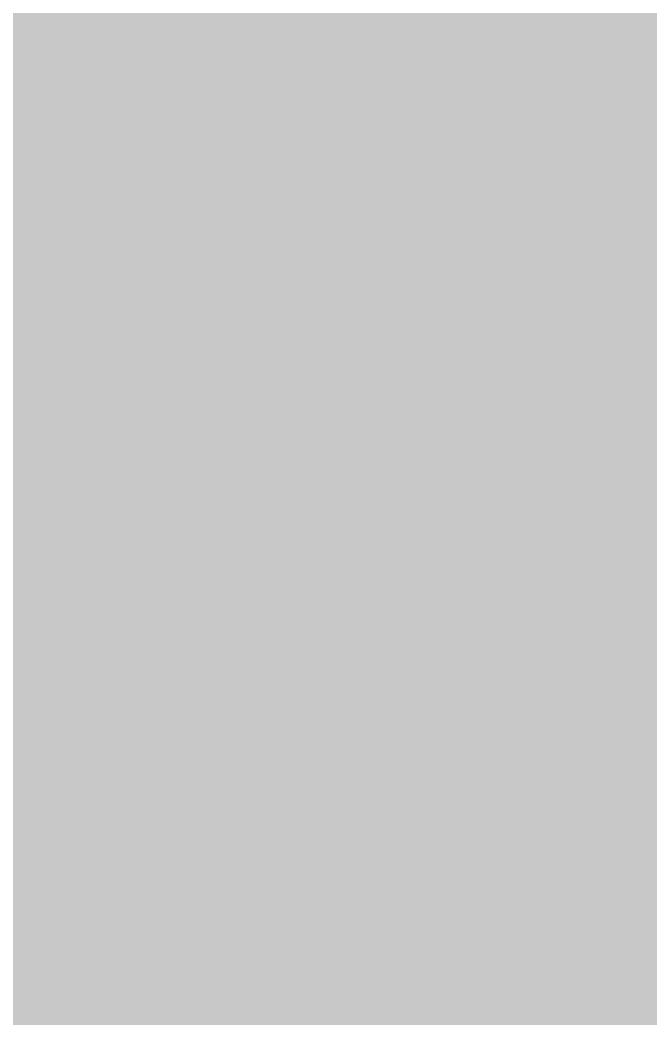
# Model space of a CAD drawing. Header units: millimetres. Extents: x 54605 to 109624, y -2609 to 12445.
# Drawn here: x 94243.545 to 94244.942, y 8573.825 to 8576.039 of the extents above; entities that cross this region are included whole.
import ezdxf

# ---------------------------------------------------------------- set-up
doc = ezdxf.new("R2010")
doc.units = ezdxf.units.MM
doc.layers.add('M-EQPM', color=7, linetype='Continuous', lineweight=9)
doc.layers.add('M-EQPM-1', color=7, linetype='Continuous', lineweight=9, true_color=0xe6e6e6, transparency=0.7)

# ---------------------------------------------------------------- blocks, each defined once
blk = doc.blocks.new('radiator_prado_classic_z_tip_30_po exemplyaru - Classic Z Тип 30-500-V14-Развертка 3_07-3')
at = {"layer": 'M-EQPM-1'}
blk.add_hatch(color=256, dxfattribs=at).paths.add_polyline_path([(-63338.1794, 8570), (-63334.4149, 8573.7646), (-63334.4149, 8613.7878), (-63333.1794, 8613.7287), (-63333.1794, 8622.1557), (-63334.4149, 8622.1744), (-63334.4149, 8770.6087), (-63334.2347, 8770.877), (-63335.9425, 8775), (-63333.1794, 8775.1899), (-63333.1794, 8793.1075), (-63334.4149, 8793.2781), (-63334.4149, 8914.9605), (-63333.1794, 8914.8767), (-63333.1794, 8916.1781), (-63333.1794, 8916.3397), (-63333.1794, 8933.6603), (-63333.1794, 8933.8219), (-63333.1794, 8935.8589), (-63334.4149, 8935.733), (-63334.4149, 8986.2354), (-63338.1794, 8990), (-63338.1794, 8570.7961)])

msp = doc.modelspace()

# ---------------------------------------------------------------- block references
at = {"layer": 'M-EQPM'}
msp.add_blockref('radiator_prado_classic_z_tip_30_po exemplyaru - Classic Z Тип 30-500-V14-Развертка 3_07-3', (157579.4379, 0), dxfattribs=at)

doc.saveas('drawing.dxf')
